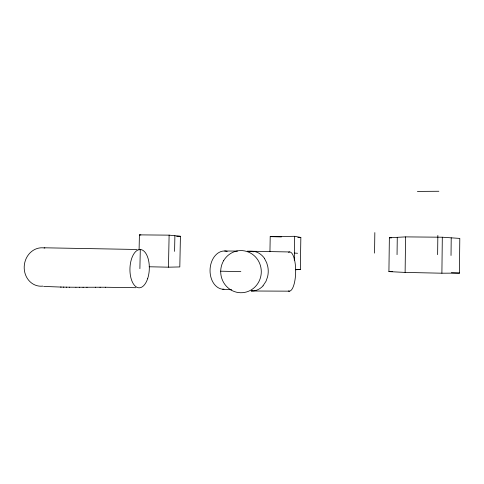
<?xml version="1.0" encoding="UTF-8"?>
<svg xmlns="http://www.w3.org/2000/svg" width="484" height="484" viewBox="0 0 484 484"><rect width="100%" height="100%" fill="white"/><g stroke="black" fill="none" stroke-linecap="round" stroke-linejoin="round"><path stroke-width="0.73" d="M451.021 255.479L451.215 237.832M459.425 273.097L459.8 238.412L442.309 237.221L405.568 236.888L389.366 237.747L388.918 271.603L405.12 272.419L441.898 273.206L459.425 273.097L451.354 272.734M397.049 254.657L397.273 237.329M405.12 272.419L405.568 236.888M437.627 254.657L437.851 235.406M441.898 273.206L442.309 237.221M374.555 253.102L374.834 232.604M294.29 260.162L294.683 236.307L270.205 236.628L269.945 251.722M295.512 269.769L300.334 269.485L300.848 237.444L294.683 236.307M139.089 249.956L139.41 234.873L169.116 235.145L180.423 236.283L179.812 266.938L168.462 267.18L149.139 266.769M139.888 268.65L140.299 249.532M168.462 267.18L169.116 235.145M174.579 251.384L174.893 235.726M263.006 285.808L265.988 281.313L267.604 276.763A17.491 12.505 89.9 0 0 267.779 266.545L266.684 262.776L264.56 258.637M417.402 191.404L438.867 191.265M388.918 271.603L392.584 271.597M86.811 287.254L95.705 287.242M82.988 287.254L87.12 287.254M95.36 287.242L100.261 287.236M99.946 287.236L105.554 287.242M79.322 287.248L83.242 287.254M75.885 287.242L79.497 287.248M75.964 287.242L69.363 287.193M251.16 290.999L289.523 291.162M224.667 250.996L237.511 251.087M247.33 251.16L289.601 251.964M105.306 287.242L135.883 287.702M44.129 247.79L137.081 249.478M176.666 236.246L180.423 236.283M66.29 287.157L69.533 287.193M295.845 269.425L300.334 269.485M43.687 286.431L61.153 287.072M63.356 287.115L66.604 287.163M60.53 287.06L63.821 287.121M220.692 271.191L240.844 271.639M270.205 236.628L281.416 236.924M297.86 237.366L300.848 237.444M389.366 237.747L391.562 237.88M294.405 253.071L297.569 253.265M222.701 289.22L231.727 289.795M139.41 234.873L140.874 235.006M223.959 289.269A19.148 13.988 -87.7 0 1 210.135 268.384A19.148 13.988 -87.7 0 1 227.196 251.384M288.476 252.303A19.608 6.219 -89.4 0 1 295.67 271.113A19.608 6.219 -89.4 0 1 288.404 290.981M247.633 251.511A24.841 23.928 -83.4 0 1 251.862 251.305A24.648 17.527 89.6 0 1 264.633 258.529M251.862 251.335A24.617 6.213 -88.6 0 1 253.223 251.88M263.048 285.881A24.835 17.672 -89.6 0 1 251.553 290.914M251.995 290.6A24.811 6.268 -88.8 0 1 251.444 290.836M42.882 286.111A19.251 17.23 -83.5 0 1 24.224 266.363A19.251 17.23 -83.5 0 1 44.873 248.068M223.681 260.592A21.09 20.304 87.9 0 0 240.463 292.735A21.09 20.304 87.9 0 0 258.837 261.65A21.09 20.304 87.9 0 0 223.681 260.592M147.687 278.536A19.154 9.68 -88.1 0 0 140.299 249.52A19.154 9.68 -88.1 0 0 130.928 277.931A19.154 9.68 -88.1 0 0 147.687 278.536"/></g></svg>
